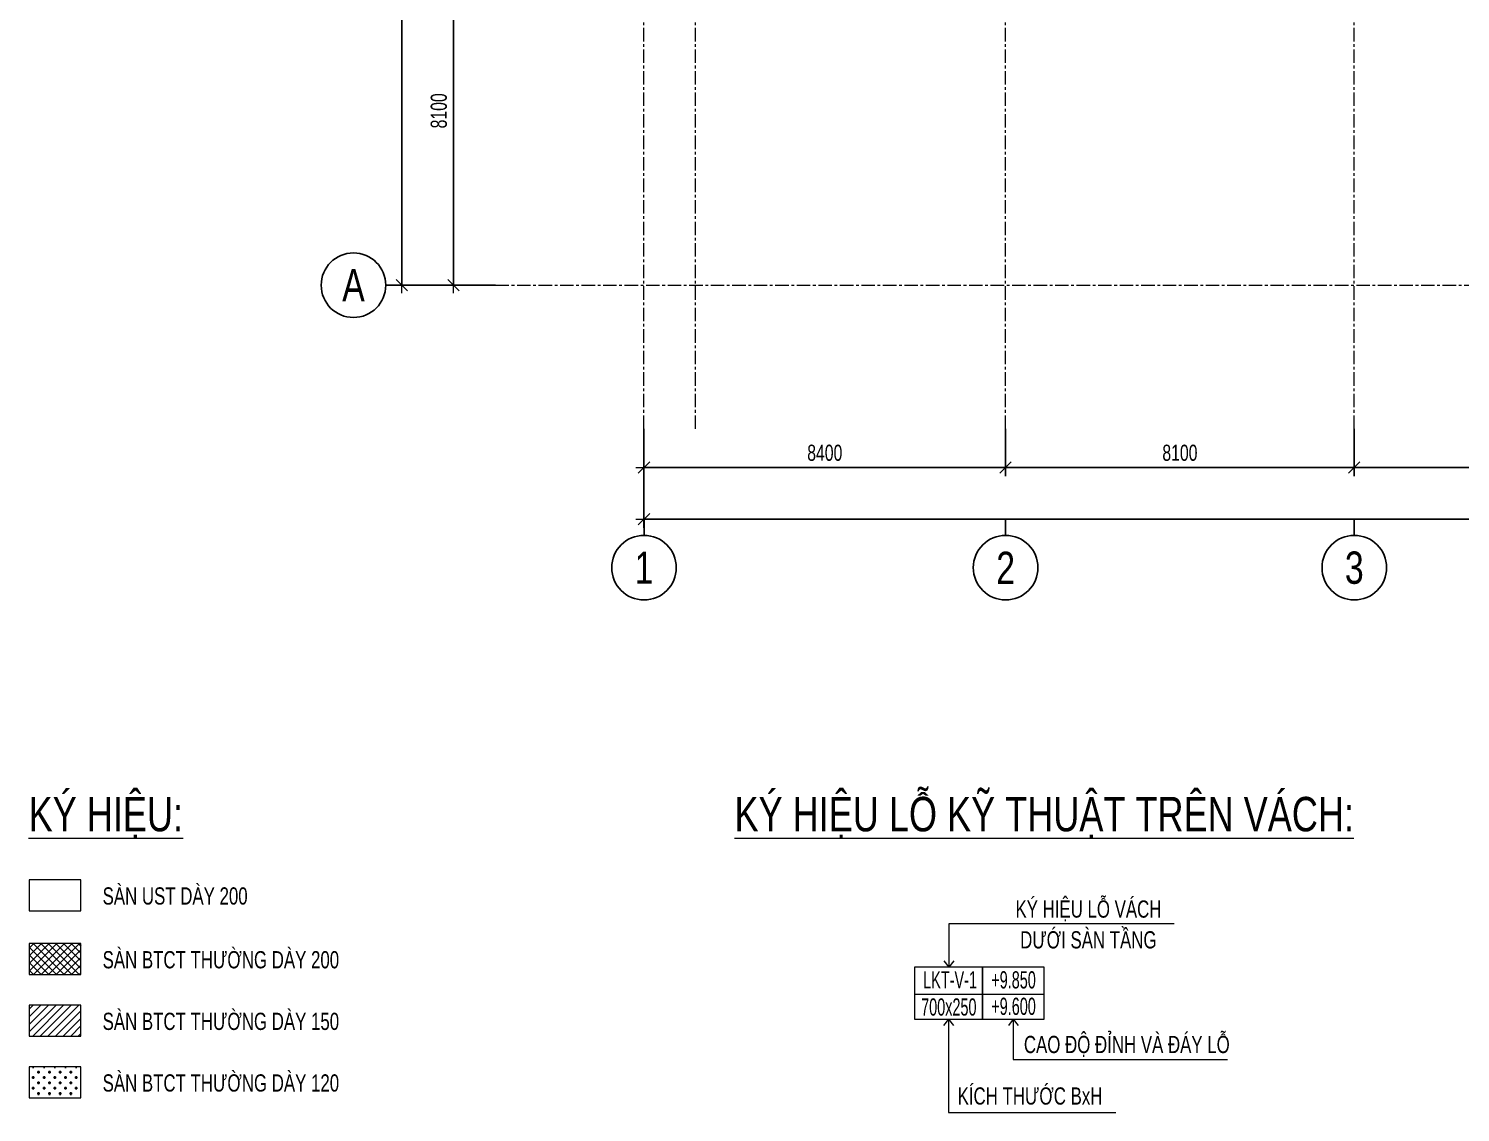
# Model space of a CAD drawing. Header units: millimetres. Extents: x 217991 to 313900, y 2625501 to 2818210.
# Drawn here: x 218005 to 251265, y 2721742 to 2746920 of the extents above; entities that cross this region are included whole.
import ezdxf
from ezdxf.enums import TextEntityAlignment as Align

# ---------------------------------------------------------------- set-up
doc = ezdxf.new("R2010")
doc.units = ezdxf.units.MM
doc.header["$LTSCALE"] = 50
doc.header["$MEASUREMENT"] = 0
doc.linetypes.add('CENTER', pattern=[2, 1.25, -0.25, 0.25, -0.25])
doc.layers.get('Defpoints').update_dxf_attribs({"lineweight": 9})
for name, color, linetype, lineweight in [('02.CDC.DIM', 1, 'Continuous', 20), ('CDC - DAI COC', 3, 'Continuous', 0), ('CDC- TRUC', 5, 'CENTER', 15), ('Dim', 8, 'Continuous', 15), ('LKT-M&E', 6, 'Continuous', 18), ('Text', 7, 'Continuous', 15)]:
    doc.layers.add(name, color=color, linetype=linetype, lineweight=lineweight)
for name, color, linetype in [('CDC--TEXT', 6, 'Continuous'), ('CDC.02.DIM', 1, 'Continuous'), ('HACH', 251, 'Continuous'), ('HACH-OFF', 251, 'Continuous'), ('KCS_TEXT', 2, 'Continuous')]:
    doc.layers.add(name, color=color, linetype=linetype)
doc.styles.add('BIGTEXT', font='VHARIAL.TTF', dxfattribs={"width": 0.8, "height": 1000})
doc.styles.add('KCS_SMTEXT', font='arial_1.ttf', dxfattribs={"width": 0.7})
doc.styles.add('VN simplex', font='arial_1.ttf', dxfattribs={"width": 0.7})
doc.styles.add('VNARIALH', font='VHARIAL.TTF', dxfattribs={"width": 0.7})
doc.dimstyles.new('DIM A1 1-150 (Time City)', dxfattribs={"dimtxt": 375, "dimasz": 1.25, "dimexe": 200, "dimexo": 0, "dimgap": 150, "dimtad": 1, "dimdec": 1, "dimzin": 13, "dimdsep": 46, "dimtxsty": 'VN simplex', "dimblk1": 'D', "dimblk2": 'D', "dimsah": 1, "dimcen": 0, "dimdle": 50, "dimclrd": 1, "dimclre": 1, "dimclrt": 2, "dimadec": 0, "dimazin": 0, "dimtfac": 1, "dimtdec": 1, "dimtix": 1, "dimtmove": 2, "dimatfit": 3, "dimldrblk": 'D', "dimfxl": 1, "dimtolj": 1, "dimtzin": 13, "dimarcsym": 0})

# ---------------------------------------------------------------- blocks, each defined once
blk = doc.blocks.new('D')
at = {"layer": 'Dim'}
blk.add_line((150, 0), (-150, 0), dxfattribs=at)
at = {"layer": 'Dim', "color": 3}
blk.add_line((106, 106), (-106, -106), dxfattribs=at)
blk = doc.blocks.new('*D151')
at = {"layer": 'Defpoints', "color": 0, "ltscale": 0.5, "transparency": 16777216}
for p in [(232300, 2737623), (240700, 2737623), (240700, 2736723)]:
    blk.add_point(p, dxfattribs=at)
at = {"layer": 'Dim', "color": 1, "lineweight": -2, "ltscale": 0.5, "transparency": 16777216}
for p, q in [((232300, 2737623), (232300, 2736523)), ((240700, 2737623), (240700, 2736523)), ((232301, 2736723), (240698, 2736723))]:
    blk.add_line(p, q, dxfattribs=at)
at = {"layer": 'Dim', "color": 1, "lineweight": -2, "ltscale": 0.5, "transparency": 16777216, "xscale": 1.25, "yscale": 1.25, "zscale": 1.25, "rotation": 180}
blk.add_blockref('D', (232300, 2736723), dxfattribs=at)
at = {"layer": 'Dim', "color": 1, "lineweight": -2, "ltscale": 0.5, "transparency": 16777216, "xscale": 1.25, "yscale": 1.25, "zscale": 1.25}
blk.add_blockref('D', (240700, 2736723), dxfattribs=at)
at = {"layer": 'Dim', "color": 2, "ltscale": 0.5, "transparency": 16777216, "insert": (236500, 2737064), "char_height": 375, "attachment_point": 5, "style": 'VN simplex'}
blk.add_mtext('\\A1;8400', dxfattribs=at)
blk = doc.blocks.new('*D152')
at = {"layer": 'Defpoints', "color": 0, "ltscale": 0.5, "transparency": 16777216}
for p in [(240700, 2737623), (248800, 2737623), (248800, 2736723)]:
    blk.add_point(p, dxfattribs=at)
at = {"layer": 'Dim', "color": 1, "lineweight": -2, "ltscale": 0.5, "transparency": 16777216}
for p, q in [((240700, 2737623), (240700, 2736523)), ((248800, 2737623), (248800, 2736523)), ((240701, 2736723), (248798, 2736723))]:
    blk.add_line(p, q, dxfattribs=at)
at = {"layer": 'Dim', "color": 1, "lineweight": -2, "ltscale": 0.5, "transparency": 16777216, "xscale": 1.25, "yscale": 1.25, "zscale": 1.25, "rotation": 180}
blk.add_blockref('D', (240700, 2736723), dxfattribs=at)
at = {"layer": 'Dim', "color": 1, "lineweight": -2, "ltscale": 0.5, "transparency": 16777216, "xscale": 1.25, "yscale": 1.25, "zscale": 1.25}
blk.add_blockref('D', (248800, 2736723), dxfattribs=at)
at = {"layer": 'Dim', "color": 2, "ltscale": 0.5, "transparency": 16777216, "insert": (244750, 2737064), "char_height": 375, "attachment_point": 5, "style": 'VN simplex'}
blk.add_mtext('\\A1;8100', dxfattribs=at)
blk = doc.blocks.new('*D153')
at = {"layer": 'Defpoints', "color": 0, "ltscale": 0.5, "transparency": 16777216}
for p in [(248800, 2737623), (256900, 2737623), (256900, 2736723)]:
    blk.add_point(p, dxfattribs=at)
at = {"layer": 'Dim', "color": 1, "lineweight": -2, "ltscale": 0.5, "transparency": 16777216}
for p, q in [((248800, 2737623), (248800, 2736523)), ((256900, 2737623), (256900, 2736523)), ((248801, 2736723), (256898, 2736723))]:
    blk.add_line(p, q, dxfattribs=at)
at = {"layer": 'Dim', "color": 1, "lineweight": -2, "ltscale": 0.5, "transparency": 16777216, "xscale": 1.25, "yscale": 1.25, "zscale": 1.25, "rotation": 180}
blk.add_blockref('D', (248800, 2736723), dxfattribs=at)
at = {"layer": 'Dim', "color": 1, "lineweight": -2, "ltscale": 0.5, "transparency": 16777216, "xscale": 1.25, "yscale": 1.25, "zscale": 1.25}
blk.add_blockref('D', (256900, 2736723), dxfattribs=at)
at = {"layer": 'Dim', "color": 2, "ltscale": 0.5, "transparency": 16777216, "insert": (252850, 2737064), "char_height": 375, "attachment_point": 5, "style": 'VN simplex'}
blk.add_mtext('\\A1;8100', dxfattribs=at)
blk = doc.blocks.new('*D158')
at = {"layer": 'Defpoints', "color": 0, "ltscale": 0.5, "transparency": 16777216}
for p in [(227876, 2749060), (228851, 2749060), (228851, 2740960)]:
    blk.add_point(p, dxfattribs=at)
at = {"layer": 'Dim', "color": 1, "lineweight": -2, "ltscale": 0.5, "transparency": 16777216}
for p, q in [((228851, 2749060), (227676, 2749060)), ((227876, 2740961), (227876, 2749058)), ((228851, 2740960), (227676, 2740960))]:
    blk.add_line(p, q, dxfattribs=at)
at = {"layer": 'Dim', "color": 1, "lineweight": -2, "ltscale": 0.5, "transparency": 16777216, "xscale": 1.25, "yscale": 1.25, "zscale": 1.25}
for p, rotation in [((227876, 2749060), 90), ((227876, 2740960), 270)]:
    blk.add_blockref('D', p, dxfattribs=dict(at, rotation=rotation))
at = {"layer": 'Dim', "color": 2, "ltscale": 0.5, "transparency": 16777216, "insert": (227535, 2745010), "char_height": 375, "attachment_point": 5, "rotation": 90, "style": 'VN simplex'}
blk.add_mtext('\\A1;8100', dxfattribs=at)
blk = doc.blocks.new('*D165')
at = {"layer": 'Defpoints', "color": 0, "ltscale": 0.5, "transparency": 16777216}
for p in [(226676, 2789560), (228851, 2789560), (228851, 2740960)]:
    blk.add_point(p, dxfattribs=at)
at = {"layer": 'Dim', "color": 1, "lineweight": -2, "ltscale": 0.5, "transparency": 16777216}
for p, q in [((228851, 2789560), (226476, 2789560)), ((226676, 2740961), (226676, 2789558)), ((228851, 2740960), (226476, 2740960))]:
    blk.add_line(p, q, dxfattribs=at)
at = {"layer": 'Dim', "color": 1, "lineweight": -2, "ltscale": 0.5, "transparency": 16777216, "xscale": 1.25, "yscale": 1.25, "zscale": 1.25}
for p, rotation in [((226676, 2789560), 90), ((226676, 2740960), 270)]:
    blk.add_blockref('D', p, dxfattribs=dict(at, rotation=rotation))
at = {"layer": 'Dim', "color": 2, "ltscale": 0.5, "transparency": 16777216, "insert": (226335, 2765260), "char_height": 375, "attachment_point": 5, "rotation": 90, "style": 'VN simplex'}
blk.add_mtext('\\A1;48600', dxfattribs=at)
blk = doc.blocks.new('*D166')
at = {"layer": 'Defpoints', "color": 0, "ltscale": 0.5, "transparency": 16777216}
for p in [(232300, 2737623), (289600, 2737623), (289600, 2735523)]:
    blk.add_point(p, dxfattribs=at)
at = {"layer": 'Dim', "color": 1, "lineweight": -2, "ltscale": 0.5, "transparency": 16777216}
for p, q in [((232300, 2737623), (232300, 2735323)), ((289600, 2737623), (289600, 2735323)), ((232301, 2735523), (289598, 2735523))]:
    blk.add_line(p, q, dxfattribs=at)
at = {"layer": 'Dim', "color": 1, "lineweight": -2, "ltscale": 0.5, "transparency": 16777216, "xscale": 1.25, "yscale": 1.25, "zscale": 1.25, "rotation": 180}
blk.add_blockref('D', (232300, 2735523), dxfattribs=at)
at = {"layer": 'Dim', "color": 1, "lineweight": -2, "ltscale": 0.5, "transparency": 16777216, "xscale": 1.25, "yscale": 1.25, "zscale": 1.25}
blk.add_blockref('D', (289600, 2735523), dxfattribs=at)
at = {"layer": 'Dim', "color": 2, "ltscale": 0.5, "transparency": 16777216, "insert": (260950, 2735864), "char_height": 375, "attachment_point": 5, "style": 'VN simplex'}
blk.add_mtext('\\A1;57300', dxfattribs=at)
blk = doc.blocks.new('SDSDSDSD34343')
at = {"layer": 'HACH'}
h = blk.add_hatch(dxfattribs=at)
h.set_pattern_fill('CROSS', color=256, scale=500)
h.set_pattern_definition([(0, (-14668.43, -1482698.14), (125, 125), [62.5, -187.5]), (90, (-14637.18, -1482729.39), (-125, 125), [62.5, -187.5])])
h.paths.add_polyline_path([(1200, -712), (0, -712), (0, -1432), (1200, -1432)])
at = {"layer": 'CDC - DAI COC', "color": 3}
blk.add_lwpolyline([(1200, -1432), (1200, -712), (0, -712), (0, -1432)], close=True, dxfattribs=at)
at = {"layer": 'CDC--TEXT', "color": 2, "style": 'VN simplex', "width": 0.7}
blk.add_text('SÀN BTCT THƯỜNG DÀY 120', height=400, dxfattribs=at).set_placement((1705, -1287))
blk = doc.blocks.new('_Axis name')
at = {"layer": 'CDC.02.DIM'}
blk.add_line((0, 2.5), (0, 0), dxfattribs=at)
blk.add_circle((0, 7.5), 5, dxfattribs=at)
at = {"layer": 'CDC.02.DIM', "style": 'BIGTEXT', "width": 0.75}
blk.add_attdef('.', text='', height=5, dxfattribs=at).set_placement((0, 7.5), align=Align.MIDDLE)

msp = doc.modelspace()

# ---------------------------------------------------------------- hatches: boundary and pattern name
at = {"layer": 'HACH-OFF'}
h = msp.add_hatch(dxfattribs=at)
h.set_pattern_fill('ANSI37', color=256, scale=1000)
h.set_pattern_definition([(45, (33740.89, 3122871.09), (-88.388348, 88.388348), []), (135, (33740.89, 3122871.09), (-88.388348, -88.388348), [])])
h.paths.add_polyline_path([(219219.29, 2725664.07), (218019.29, 2725664.07), (218019.29, 2724944.07), (219219.29, 2724944.07)])
h = msp.add_hatch(dxfattribs=at)
h.set_pattern_fill('ANSI31', color=256, scale=1000)
h.set_pattern_definition([(45, (33740.89, 3122871.09), (-88.388348, 88.388348), [])])
h.paths.add_polyline_path([(219219.29, 2724232.57), (218019.29, 2724232.57), (218019.29, 2723512.57), (219219.29, 2723512.57)])

# ---------------------------------------------------------------- linework, layer by layer
at = {"layer": 'CDC - DAI COC', "color": 3, "elevation": 0}
for points in [[(219219.29, 2726425.55), (219219.29, 2727145.55), (218019.29, 2727145.55), (218019.29, 2726425.55)], [(219219.29, 2724944.07), (219219.29, 2725664.07), (218019.29, 2725664.07), (218019.29, 2724944.07)], [(219219.29, 2723512.57), (219219.29, 2724232.57), (218019.29, 2724232.57), (218019.29, 2723512.57)]]:
    msp.add_lwpolyline(points, close=True, dxfattribs=at)
at = {"layer": 'CDC- TRUC', "ltscale": 5}
for p, q in [((232299.56, 2737622.63), (232299.56, 2793983.4)), ((233499.56, 2737622.63), (233499.56, 2793983.4)), ((240699.56, 2737622.63), (240699.56, 2793983.4)), ((248799.56, 2737622.63), (248799.56, 2793983.4)), ((228851.14, 2740959.65), (294103.01, 2740959.65))]:
    msp.add_line(p, q, dxfattribs=at)
at = {"layer": 'LKT-M&E', "color": 1}
for p, q in [((239387.58, 2725112.95), (239387.58, 2726131.44)), ((239387.58, 2726131.44), (244616.36, 2726131.44)), ((239387.58, 2725112.95), (239273.14, 2725260.93)), ((239387.58, 2725112.95), (239502.03, 2725260.93)), ((238585.32, 2724488.72), (241596.16, 2724488.72)), ((239374.67, 2723907.63), (239260.22, 2723759.65)), ((239374.67, 2723907.63), (239374.67, 2721742.44)), ((239374.67, 2723907.63), (239489.11, 2723759.65)), ((240880.08, 2723907.63), (240765.64, 2723759.65)), ((240880.08, 2723907.63), (240880.08, 2722971.94)), ((240880.08, 2723907.63), (240994.53, 2723759.65)), ((240880.08, 2722971.94), (245853.36, 2722971.94)), ((239374.67, 2721742.44), (243258.86, 2721742.44))]:
    msp.add_line(p, q, dxfattribs=at)
for points in [[(240164.01, 2725112.95), (238585.32, 2725112.95), (238585.32, 2723907.63), (240164.01, 2723907.63)], [(241596.16, 2725112.95), (240164.01, 2725112.95), (240164.01, 2723907.63), (241596.16, 2723907.63)]]:
    msp.add_lwpolyline(points, close=True, dxfattribs=at)

# ---------------------------------------------------------------- block references
at = {"layer": '02.CDC.DIM'}
ref = msp.add_blockref('_Axis name', (226676.45, 2740959.65), dxfattribs=dict(at, xscale=-150, yscale=150, zscale=150, rotation=90))
ref.add_attrib('.', 'A', dxfattribs={"layer": 'CDC.02.DIM', "height": 750, "style": 'BIGTEXT', "width": 0.75}).set_placement((225551.45, 2740959.65), align=Align.MIDDLE)
ref = msp.add_blockref('_Axis name', (232300.81, 2735522.63), dxfattribs=dict(at, xscale=-150, yscale=150, zscale=150, rotation=180))
ref.add_attrib('.', '1', dxfattribs={"layer": 'CDC.02.DIM', "height": 750, "style": 'BIGTEXT', "width": 0.75}).set_placement((232300.81, 2734397.63), align=Align.MIDDLE)
ref = msp.add_blockref('_Axis name', (240700.81, 2735522.63), dxfattribs=dict(at, xscale=-150, yscale=150, zscale=150, rotation=180))
ref.add_attrib('.', '2', dxfattribs={"layer": 'CDC.02.DIM', "height": 750, "style": 'BIGTEXT', "width": 0.75}).set_placement((240700.81, 2734397.63), align=Align.MIDDLE)
ref = msp.add_blockref('_Axis name', (248800.81, 2735522.63), dxfattribs=dict(at, xscale=-150, yscale=150, zscale=150, rotation=180))
ref.add_attrib('.', '3', dxfattribs={"layer": 'CDC.02.DIM', "height": 750, "style": 'BIGTEXT', "width": 0.75}).set_placement((248800.81, 2734397.63), align=Align.MIDDLE)
at = {"layer": 'HACH-OFF', "color": 2}
msp.add_blockref('SDSDSDSD34343', (218019.29, 2723512.57, 0), dxfattribs=at)

# ---------------------------------------------------------------- texts
at = {"layer": 'KCS_TEXT', "color": 2, "style": 'VN simplex', "width": 0.7}
for s, p in [('SÀN UST DÀY 200', (219723.87, 2726569.93, 0)), ('KÝ HIỆU LỖ VÁCH ', (240929.87, 2726266.43, 0)), (' DƯỚI SÀN TẦNG ', (240929.87, 2725550.93, 0)), ('SÀN BTCT THƯỜNG DÀY 200', (219723.87, 2725088.45, 0)), ('SÀN BTCT THƯỜNG DÀY 150', (219723.87, 2723656.95, 0)), ('CAO ĐỘ ĐỈNH VÀ ĐÁY LỖ ', (241125.87, 2723119.93, 0)), ('KÍCH THƯỚC BxH ', (239585.87, 2721922.93, 0))]:
    msp.add_text(s, height=400, dxfattribs=at).set_placement(p)
at = {"layer": 'LKT-M&E', "color": 6, "style": 'KCS_SMTEXT', "width": 0.6}
for s, p in [('LKT-V-1', (238787.15, 2724621.36, 0)), ('+9.850', (240367.84, 2724621.36, 0)), ('700x250', (238738.28, 2723990.72, 0)), ('+9.600', (240367.84, 2724006.52, 0))]:
    msp.add_text(s, height=400, dxfattribs=at).set_placement(p)
at = {"layer": 'Text', "color": 4, "style": 'VNARIALH', "width": 0.75}
for s, p in [('%%Uký hiÖu:', (218005.27, 2728271.55, 0)), ('%%Uký hiÖu Lç Kü THUËT TR£N V¸CH:', (234403.36, 2728271.55, 0))]:
    msp.add_text(s, height=800, dxfattribs=at).set_placement(p)

# ---------------------------------------------------------------- dimensions: what is measured, and where the dimension line sits
at = {"layer": 'Dim', "color": 1, "ltscale": 0.5}
for base, p2, picture, middle in [((226676.45, 2789559.65), (228851.14, 2789559.65), '*D165', (226334.98, 2765259.65)), ((227876.45, 2749059.65), (228851.14, 2749059.65), '*D158', (227534.98, 2745009.65))]:
    dim = msp.add_linear_dim(base=base, p1=(228851.14, 2740959.65), p2=p2, angle=90, dimstyle='DIM A1 1-150 (Time City)', dxfattribs=at)
    dim.commit()
    dim.dimension.update_dxf_attribs({"geometry": picture, "text_midpoint": middle})
for base, p1, p2, picture, middle in [((240699.56, 2736722.63), (232299.56, 2737622.63), (240699.56, 2737622.63), '*D151', (236499.56, 2737064.1)), ((289599.56, 2735522.63), (232299.56, 2737622.63), (289599.56, 2737622.63), '*D166', (260949.56, 2735864.23)), ((248799.56, 2736722.63), (240699.56, 2737622.63), (248799.56, 2737622.63), '*D152', (244749.56, 2737064.1)), ((256899.56, 2736722.63), (248799.56, 2737622.63), (256899.56, 2737622.63), '*D153', (252849.56, 2737064.1))]:
    dim = msp.add_linear_dim(base=base, p1=p1, p2=p2, dimstyle='DIM A1 1-150 (Time City)', dxfattribs=at)
    dim.commit()
    dim.dimension.update_dxf_attribs({"geometry": picture, "text_midpoint": middle})

doc.saveas('drawing.dxf')
